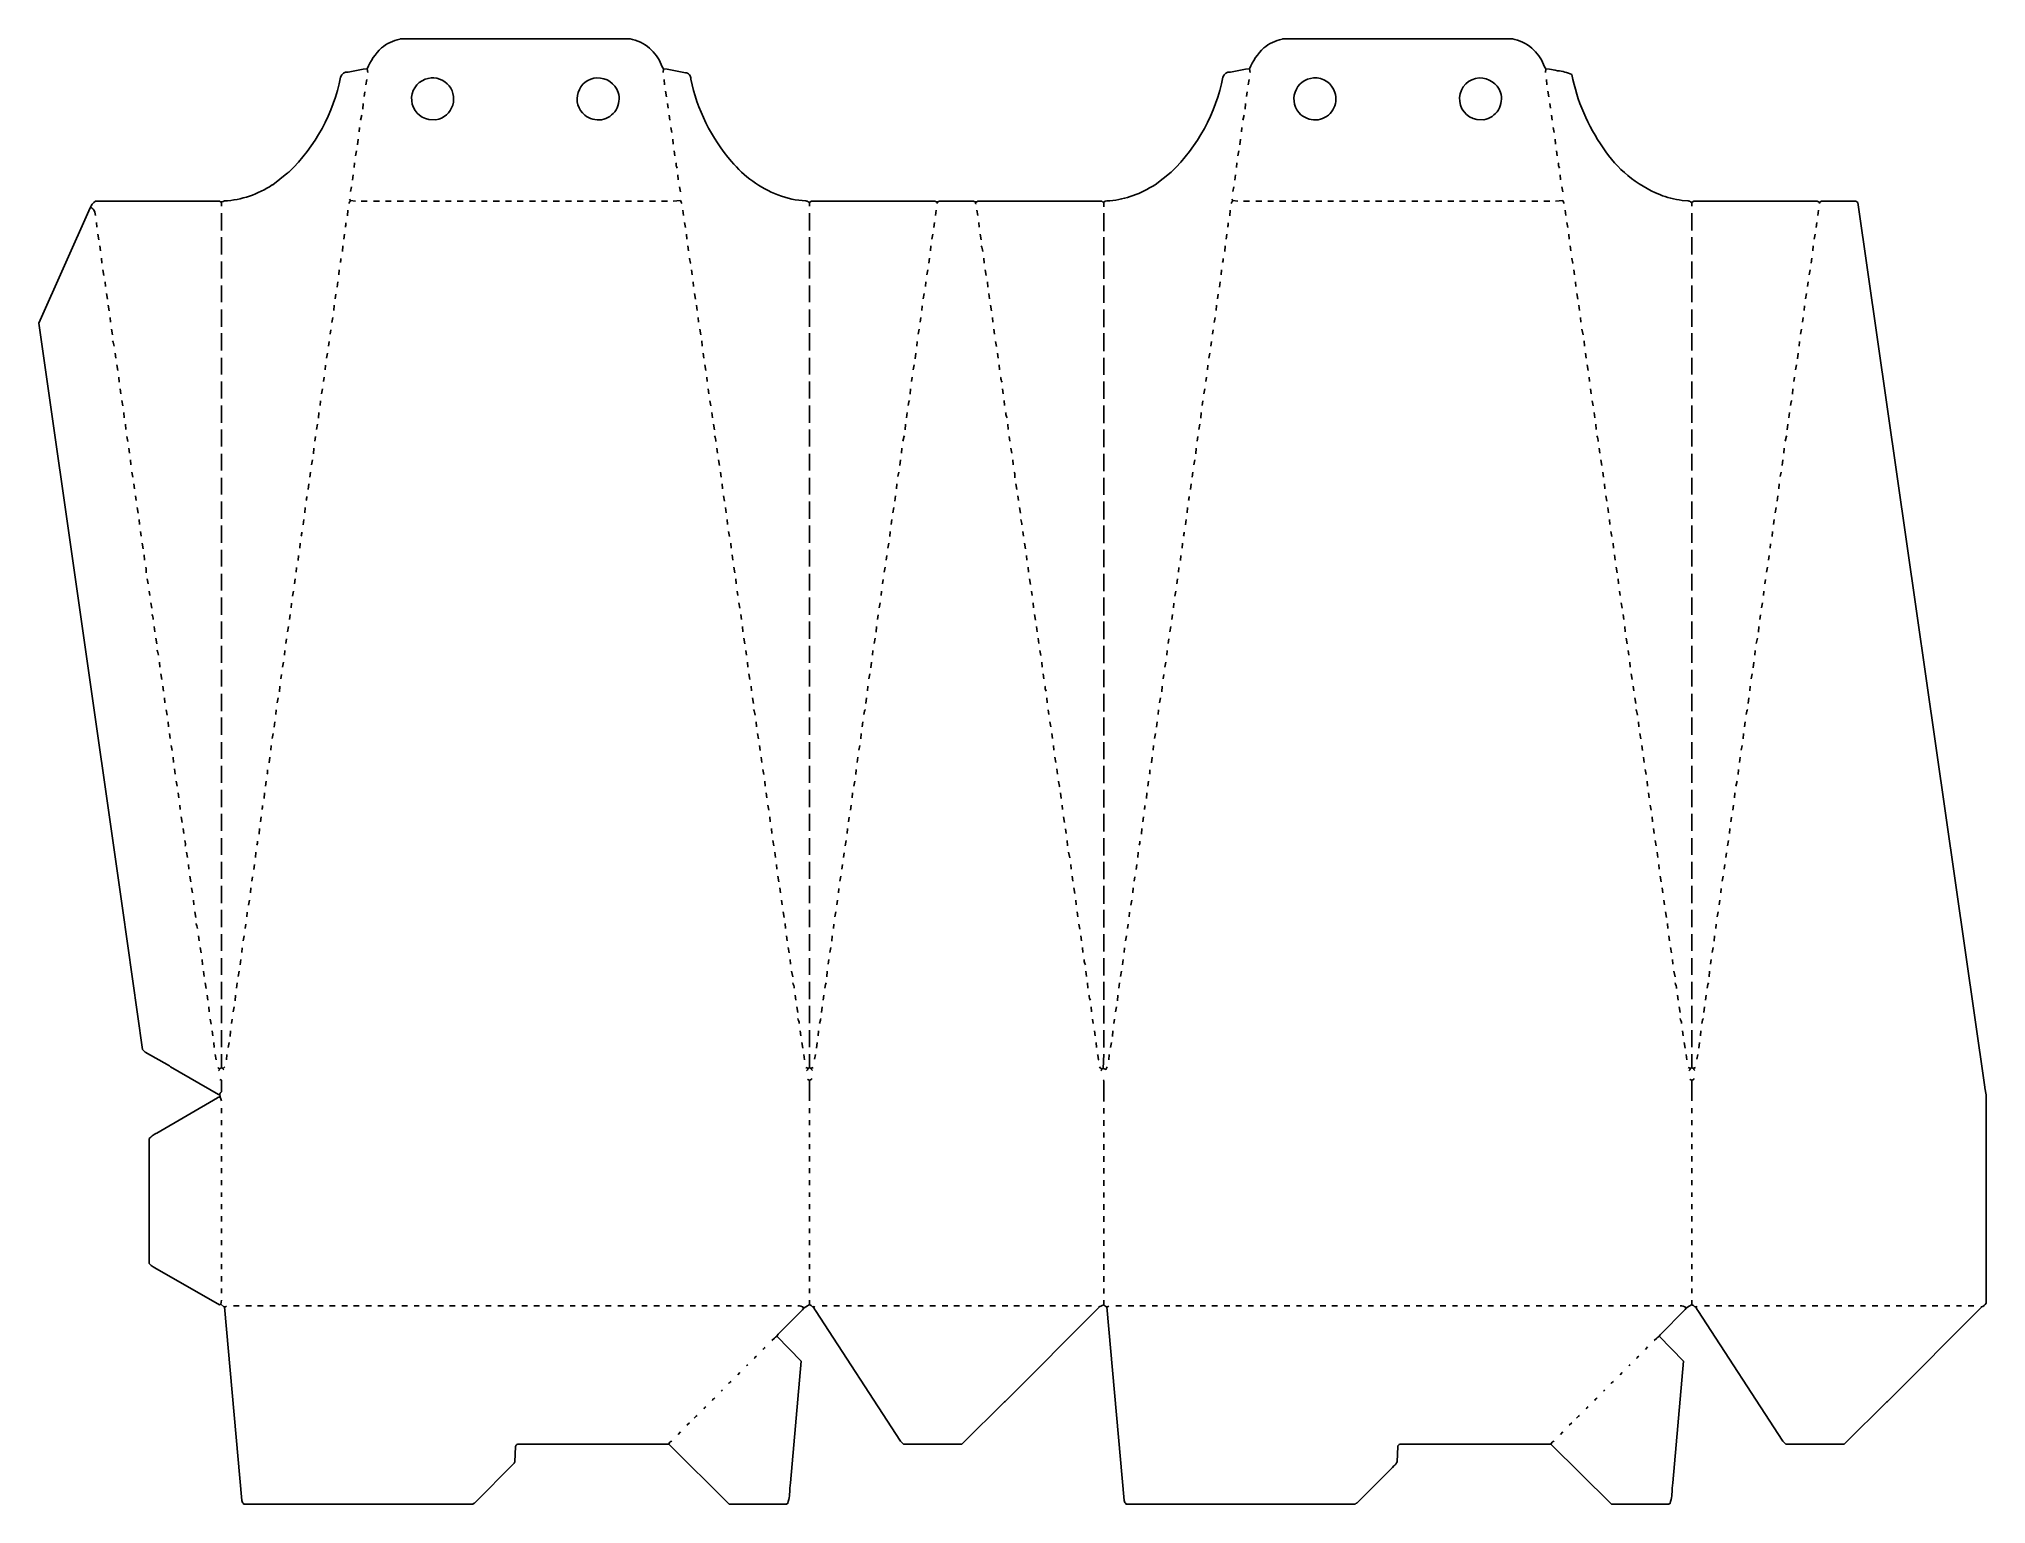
# Model space of a CAD drawing. Extents: x 384 to 4215, y 294 to 3176.
import ezdxf

# ---------------------------------------------------------------- set-up
doc = ezdxf.new("R2010")
doc.units = 0
doc.layers.get('0').update_dxf_attribs({"linetype": 'CONTINUOUS'})

msp = doc.modelspace()

# ---------------------------------------------------------------- linework, layer by layer
at = {"color": 7, "linetype": 'CONTINUOUS'}
for points in [[(1031, 3110), (1030, 3117, -0.114741), (1057.9, 3158.2, -0.137598), (1093.92308, 3175.38461), (1095, 3176), (1547, 3176), (1551.92308, 3174.61539, -0.146986), (1589.21681, 3154.24779, -0.117421), (1610.23077, 3121.15385), (1613, 3117), (1612, 3110)], [(2767, 3110), (2766, 3117, -0.114741), (2793.9, 3158.2, -0.137598), (2829.92308, 3175.38461), (2831, 3176), (3283, 3176), (3287.92308, 3174.61539, -0.146986), (3325.21681, 3154.24779, -0.117421), (3346.23077, 3121.15385), (3349, 3117), (3348, 3110)], [(743, 1087, 0.152736), (740, 1095, 0.166667), (740, 1099), (737.3, 1099.6), (643.15385, 1154.23077), (640.84615, 1155.76923), (593, 1183), (588, 1188), (548.42, 1466.06), (384, 2617), (485, 2844, -0.160667), (495, 2857), (739, 2857, 0.333696), (748.9, 2857.3, 0.130848), (843.1, 2888.8), (844, 2889), (872, 2911), (873, 2912, -0.115121), (875.9, 2914.2, 0.151789), (977.64706, 3101.08824, -0.370841), (992.07692, 3110.61539), (995.92308, 3111.38461), (1022.04878, 3116.56098), (1030, 3117)], [(1613, 3117), (1619.94615, 3116.56923), (1655.92308, 3109.61539, -0.420973), (1666.35294, 3097.08824, 0.125306), (1746.75294, 2934.78823, 0.126364), (1838.1, 2869.3, 0.083527), (1892.96471, 2857.54118, -0.117218), (1899, 2855), (1901, 2855), (1904, 2857), (2147, 2857), (2148.1, 2856.2, 0.374448), (2155, 2857), (2223, 2857), (2224.1, 2856.2, 0.374448), (2231, 2857), (2475, 2857, 0.120666), (2479, 2855), (2482.08824, 2856.64706), (2484.91176, 2857.35294, 0.13037), (2574, 2886, 0.129316), (2579.1, 2888.8), (2580, 2889), (2611.9, 2914.2, 0.151789), (2713.64706, 3101.08824, -0.370841), (2728.07692, 3110.61539), (2731.92308, 3111.38461), (2758.04878, 3116.56098), (2766, 3117)], [(3644, 682), (3646.23077, 677.15385), (3647.76923, 674.84615), (3815, 418), (3821, 412), (3936, 412), (3938.1, 413.8), (4020, 495), (4021, 496), (4205.8, 681.1), (4206, 682, 0.260468), (4215, 689), (4215, 1099), (4212.58, 1112.94), (4212.42, 1114.06), (3963, 2854), (3959, 2857), (3891, 2857), (3888, 2855, -0.191863), (3883, 2857), (3640, 2857), (3637, 2855), (3635, 2855, 0.126199), (3628.96471, 2857.54118), (3617.03529, 2858.45882, -0.064592), (3572.9, 2869.7, -0.15279), (3461.76, 2961.82, -0.104678), (3400, 3106, 0.079358), (3371.93243, 3113.5946), (3367.06757, 3114.4054), (3355.94615, 3116.56923), (3349, 3117)], [(1165, 3017, 1.104017), (1144.1, 3096.8, 0.761423), (1151.03097, 3017.4646), (1165, 3017)], [(1491, 3017, 0.448664), (1523.7, 3070.9, 0.326581), (1481.94, 3099.42, 0.684674), (1458, 3026, 0.192352), (1491, 3017)], [(2901, 3017, 0.458209), (2933.7, 3070.9, 0.341415), (2891.94, 3099.42, 0.660343), (2867, 3027, 0.208393), (2901, 3017)], [(3227, 3017, 0.448664), (3259.7, 3070.9, 0.322772), (3217.94, 3099.42, 0.888483), (3213.03097, 3017.4646), (3227, 3017)], [(1640, 2922, -0.192458), (1637.58, 2930.94), (1637, 2932)], [(3376, 2922, -0.192458), (3373.58, 2930.94), (3373, 2932)], [(495, 2829, 0.146298), (491, 2841)], [(994, 2852, -0.129316), (996.8, 2857.1), (997, 2858)], [(1649, 2852, 0.085094), (1646, 2858), (1632, 2857)], [(2227, 2851, 0.236068), (2227, 2855)], [(2730, 2852, -0.129316), (2732.8, 2857.1), (2733, 2858)], [(3385, 2852, 0.085094), (3382, 2858), (3368, 2857)], [(987, 2806, 0.063434), (988, 2814)], [(2723, 2806, 0.063434), (2724, 2814)], [(2241, 2758, 0.114653), (2238, 2769)], [(977, 2736, 0.063434), (978, 2744)], [(2713, 2736, 0.063434), (2714, 2744)], [(532, 2572, 0.09411), (529, 2582)], [(2279, 2501, -0.192458), (2276.58, 2509.94), (2276, 2511)], [(2094, 2455), (2095.42, 2461.94, -0.124558), (2097, 2465)], [(3830, 2455), (3831.42, 2461.94, -0.124558), (3833, 2465)], [(2289, 2431, -0.192458), (2286.58, 2439.94), (2286, 2441)], [(1716, 2384, 0.114653), (1713, 2395)], [(2084, 2385), (2085.42, 2391.94, -0.124558), (2087, 2395)], [(3452, 2384, 0.114653), (3449, 2395)], [(3820, 2385), (3821.42, 2391.94, -0.124558), (3823, 2395)], [(2304, 2313, 0.128479), (2303, 2324)], [(910, 2268, 0.063434), (911, 2276)], [(2646, 2268, 0.063434), (2647, 2276)], [(2318, 2220, 0.078284), (2316, 2231)], [(900, 2198, 0.063434), (901, 2206)], [(2636, 2198, 0.063434), (2637, 2206)], [(595, 2126, 0.128479), (594, 2137)], [(609, 2034, 0.09411), (606, 2044)], [(619, 1964, 0.09411), (616, 1974)], [(2366, 1893, -0.192458), (2363.58, 1901.94), (2363, 1903)], [(1793, 1846, 0.114653), (1790, 1857)], [(2007, 1847), (2008.42, 1853.94, -0.124558), (2010, 1857)], [(3529, 1846, 0.114653), (3526, 1857)], [(3743, 1847), (3744.42, 1853.94, -0.124558), (3746, 1857)], [(833, 1730, 0.063434), (834, 1738)], [(2569, 1730, 0.063434), (2570, 1738)], [(823, 1660, 0.063434), (824, 1668)], [(2559, 1660, 0.063434), (2560, 1668)], [(672, 1588, 0.128479), (671, 1599)], [(813, 1590, 0.063434), (814, 1598)], [(2549, 1590, 0.063434), (2550, 1598)], [(696, 1426, 0.09411), (693, 1436)], [(2443, 1355, -0.192458), (2440.58, 1363.94), (2440, 1365)], [(1870, 1309, 0.09411), (1867, 1319)], [(1930, 1309), (1931.42, 1315.94, -0.124558), (1933, 1319)], [(3606, 1308, 0.114653), (3603, 1319)], [(3666, 1309), (3667.42, 1315.94, -0.124558), (3669, 1319)], [(2453, 1285, -0.192458), (2450.58, 1293.94), (2450, 1295)], [(1880, 1239, 0.09411), (1877, 1249)], [(1920, 1239), (1921.42, 1245.94, -0.124558), (1923, 1249)], [(3616, 1239, 0.09411), (3613, 1249)], [(3656, 1239), (3657.42, 1245.94, -0.124558), (3659, 1249)], [(739, 1150), (743, 1152, 0.397428), (750, 1154)], [(1893, 1153, 0.344445), (1900, 1152, 0.344445), (1907, 1153)], [(1894, 1146, 0.15463), (1897, 1151)], [(2471, 1154, 0.532751), (2478, 1151), (2480.1, 1150.2, 0.134904), (2484, 1149, -0.165541), (2486, 1154)], [(2473, 1146, 0.245916), (2475, 1150)], [(3629, 1153, 0.344445), (3636, 1152, 0.344445), (3643, 1153)], [(3630, 1146, 0.15463), (3633, 1151)], [(740, 1099, -0.227221), (743, 1105), (743, 1128), (740, 1129)], [(1896, 1130, 0.591271), (1905, 1131)], [(3632, 1130, 0.591271), (3641, 1131)], [(753, 683), (751, 682), (748, 682), (742, 687), (739, 686), (611.9, 758.8), (608.84615, 760.76923, -0.115299), (601, 767), (601, 1013, -0.104974), (614.1, 1022.8), (616.1, 1023.8), (735, 1093), (736, 1094), (740, 1095)], [(1910, 683), (1909, 682), (1906, 682, 0.172405), (1900, 686), (1900, 695)], [(2489, 683, -0.407411), (2479, 686), (2479, 695)], [(3646, 683), (3645, 682), (3642, 682, 0.172405), (3636, 686), (3636, 695)], [(749, 682), (783.45082, 301.04098, 0.207993), (787, 294), (1238, 294), (1240.1, 295.8), (1241, 296), (1318.8, 374.1), (1320.51663, 377.01559), (1321.48337, 406.98441, -0.3222), (1326.00167, 411.50168), (1623, 412), (1740.9, 294.8), (1742, 294), (1855, 294), (1857.5, 295.5, 0.065799), (1861.54918, 325.04098), (1862.54918, 336.04098), (1884, 575), (1836, 624)], [(1826, 616), (1831, 620, -0.09902), (1836, 624), (1838.2, 627.9), (1886, 676), (1889, 680), (1889.9, 680.2), (1896, 684, -0.120666), (1900, 686)], [(1889, 680, 0.158719), (1877, 684)], [(2485, 682), (2519.45082, 301.04098, 0.207993), (2523, 294), (2974, 294), (2976, 296), (2977, 296), (3047, 366), (3050, 369, 0.085756), (3056.51663, 377.01559), (3057.48337, 406.98441, -0.347093), (3062.00167, 411.50168), (3359, 412), (3476.9, 294.8), (3478, 294), (3591, 294), (3593.5, 295.5, 0.065799), (3597.54918, 325.04098), (3598.54918, 336.04098), (3620, 575), (3572, 624)], [(3562, 616), (3567, 620, -0.09902), (3572, 624), (3573.8, 627.1), (3623, 677), (3625, 680), (3625.9, 680.2), (3631, 683), (3632, 684, -0.120666), (3636, 686)], [(3625, 680, 0.158719), (3613, 684)], [(1791, 580, 0.184026), (1793, 583), (1796, 585)], [(1809, 598, -0.175343), (1813, 602)], [(3527, 580, 0.184026), (3529, 583), (3532, 585)], [(1776, 566, -0.205258), (1779, 568)], [(3512, 566, -0.184026), (3515, 568)], [(1726, 516, -0.184026), (1729, 518)], [(1741, 531, -0.083767), (1746, 535)], [(3445, 498, -0.096496), (3450, 503)], [(3462, 516, -0.184026), (3465, 518)], [(3477, 531, -0.083767), (3482, 535)], [(1673, 463, -0.087559), (1679, 468)], [(1692, 481, -0.175343), (1696, 485)], [(3409, 463, -0.087559), (3415, 468)], [(3428, 481, -0.175343), (3432, 485)], [(1623, 412, -0.1943), (1629, 418)], [(3359, 412, -0.1943), (3365, 418)]]:
    msp.add_lwpolyline(points, format="xyb", dxfattribs=at)
for points in [[(1024, 3063), (1025, 3072)], [(1027, 3086), (1029, 3096)], [(1615, 3086), (1614, 3096)], [(1619, 3062), (1617, 3073)], [(2760, 3063), (2761, 3072)], [(2763, 3086), (2765, 3096)], [(3351, 3086), (3350, 3096)], [(3355, 3062), (3353, 3073)], [(1021, 3038), (1022, 3049)], [(1622, 3040), (1621, 3049)], [(2757, 3038), (2758, 3049)], [(3358, 3040), (3357, 3049)], [(1014, 2993), (1015, 3002)], [(1017, 3016), (1019, 3026)], [(1625, 3016), (1624, 3026)], [(1629, 2992), (1627, 3002)], [(2750, 2993), (2751, 3002)], [(2753, 3016), (2755, 3026)], [(3361, 3016), (3360, 3026)], [(3365, 2992), (3363, 3002)], [(1007, 2946), (1009, 2956)], [(1011, 2968), (1012, 2979)], [(1632, 2969), (1631, 2979)], [(1635, 2946), (1634, 2956)], [(2743, 2946), (2745, 2956)], [(2747, 2968), (2748, 2979)], [(3368, 2969), (3367, 2979)], [(3371, 2946), (3370, 2956)], [(1004, 2923), (1005, 2932)], [(2740, 2923), (2741, 2932)], [(997, 2876), (999, 2885)], [(1001, 2898), (1002, 2909)], [(1642, 2899), (1641, 2909)], [(1646, 2875), (1644, 2885)], [(2733, 2876), (2735, 2885)], [(2737, 2898), (2738, 2909)], [(3378, 2899), (3377, 2909)], [(3382, 2875), (3380, 2885)], [(489, 2843), (488, 2844), (485, 2844)], [(743, 2847), (743, 2855)], [(991, 2828), (992, 2839)], [(1007, 2857), (997, 2858), (995, 2861)], [(1018, 2857), (1030, 2857)], [(1042, 2857), (1054, 2857)], [(1066, 2857), (1077, 2857)], [(1089, 2857), (1101, 2857)], [(1113, 2857), (1125, 2857)], [(1136, 2857), (1148, 2857)], [(1160, 2857), (1172, 2857)], [(1184, 2857), (1195, 2857)], [(1207, 2857), (1219, 2857)], [(1231, 2857), (1243, 2857)], [(1255, 2857), (1266, 2857)], [(1278, 2857), (1290, 2857)], [(1302, 2857), (1314, 2857)], [(1325, 2857), (1337, 2857)], [(1349, 2857), (1361, 2857)], [(1373, 2857), (1384, 2857)], [(1396, 2857), (1408, 2857)], [(1420, 2857), (1432, 2857)], [(1443, 2857), (1455, 2857)], [(1467, 2857), (1479, 2857)], [(1491, 2857), (1503, 2857)], [(1514, 2857), (1526, 2857)], [(1538, 2857), (1550, 2857)], [(1562, 2857), (1573, 2857)], [(1585, 2857), (1597, 2857)], [(1609, 2857), (1621, 2857)], [(1652, 2829), (1651, 2839)], [(1900, 2847), (1900, 2855)], [(2148, 2829), (2149, 2839)], [(2151, 2852), (2151, 2855)], [(2231, 2829), (2229, 2839)], [(2479, 2846), (2479, 2855)], [(2727, 2828), (2728, 2839)], [(2743, 2857), (2733, 2858), (2731, 2861)], [(2754, 2857), (2766, 2857)], [(2778, 2857), (2790, 2857)], [(2802, 2857), (2813, 2857)], [(2825, 2857), (2837, 2857)], [(2849, 2857), (2861, 2857)], [(2872, 2857), (2884, 2857)], [(2896, 2857), (2908, 2857)], [(2920, 2857), (2931, 2857)], [(2943, 2857), (2955, 2857)], [(2967, 2857), (2979, 2857)], [(2991, 2857), (3002, 2857)], [(3014, 2857), (3026, 2857)], [(3038, 2857), (3050, 2857)], [(3061, 2857), (3073, 2857)], [(3085, 2857), (3097, 2857)], [(3109, 2857), (3120, 2857)], [(3132, 2857), (3144, 2857)], [(3156, 2857), (3168, 2857)], [(3179, 2857), (3191, 2857)], [(3203, 2857), (3215, 2857)], [(3227, 2857), (3239, 2857)], [(3250, 2857), (3262, 2857)], [(3274, 2857), (3286, 2857)], [(3298, 2857), (3309, 2857)], [(3321, 2857), (3333, 2857)], [(3345, 2857), (3357, 2857)], [(3388, 2829), (3387, 2839)], [(3636, 2847), (3636, 2855)], [(3884, 2829), (3885, 2839)], [(3887, 2852), (3887, 2855)], [(498, 2806), (497, 2815)], [(743, 2799), (743, 2833)], [(1656, 2805), (1654, 2815)], [(1900, 2799), (1900, 2833)], [(2145, 2805), (2146, 2815)], [(2234, 2806), (2233, 2815)], [(2479, 2798), (2479, 2833)], [(3392, 2805), (3390, 2815)], [(3636, 2799), (3636, 2833)], [(3881, 2805), (3882, 2815)], [(502, 2781), (500, 2792)], [(505, 2759), (504, 2769)], [(743, 2752), (743, 2786)], [(981, 2758), (982, 2769)], [(984, 2782), (985, 2792)], [(1659, 2782), (1658, 2792)], [(1662, 2759), (1661, 2769)], [(1900, 2752), (1900, 2786)], [(2138, 2759), (2139, 2769)], [(2141, 2782), (2143, 2792)], [(2238, 2781), (2236, 2792)], [(2479, 2751), (2479, 2786)], [(2717, 2758), (2718, 2769)], [(2720, 2782), (2721, 2792)], [(3395, 2782), (3394, 2792)], [(3398, 2759), (3397, 2769)], [(3636, 2752), (3636, 2786)], [(3874, 2759), (3875, 2769)], [(3877, 2782), (3879, 2792)], [(508, 2735), (507, 2745)], [(512, 2711), (510, 2722)], [(743, 2705), (743, 2738)], [(974, 2712), (975, 2722)], [(1665, 2734), (1666, 2735), (1664.2, 2744.1), (1664, 2745)], [(1669, 2712), (1668, 2722)], [(1900, 2705), (1900, 2738)], [(2131, 2712), (2133, 2722)], [(2135, 2735), (2136, 2745)], [(2244, 2735), (2243, 2745)], [(2248, 2711), (2246, 2722)], [(2479, 2704), (2479, 2738)], [(2710, 2712), (2711, 2722)], [(3401, 2734), (3402, 2735), (3400.2, 2744.1), (3400, 2745)], [(3405, 2712), (3404, 2722)], [(3636, 2705), (3636, 2738)], [(3867, 2712), (3869, 2722)], [(3871, 2735), (3872, 2745)], [(515, 2689), (514, 2698)], [(743, 2658), (743, 2691)], [(971, 2688), (972, 2698)], [(1672, 2689), (1671, 2698)], [(1900, 2658), (1900, 2691)], [(2128, 2689), (2129, 2698)], [(2251, 2688), (2250, 2698)], [(2479, 2657), (2479, 2691)], [(2707, 2688), (2708, 2698)], [(3408, 2689), (3407, 2698)], [(3636, 2658), (3636, 2691)], [(3864, 2689), (3865, 2698)], [(519, 2664), (517, 2675)], [(522, 2641), (520, 2652)], [(743, 2610), (743, 2644)], [(964, 2642), (965, 2652)], [(967, 2665), (968, 2674)], [(1676, 2664), (1674, 2675)], [(1679, 2642), (1678, 2652)], [(1900, 2610), (1900, 2644)], [(2121, 2642), (2122, 2651)], [(2124, 2665), (2126, 2675)], [(2254, 2665), (2253, 2675)], [(2258, 2641), (2256, 2652)], [(2479, 2609), (2479, 2644)], [(2700, 2642), (2701, 2652)], [(2703, 2665), (2704, 2674)], [(3412, 2664), (3410, 2675)], [(3415, 2642), (3414, 2652)], [(3636, 2610), (3636, 2644)], [(3857, 2642), (3858, 2651)], [(3860, 2665), (3862, 2675)], [(525, 2619), (524, 2628)], [(960, 2618), (962, 2628)], [(1682, 2619), (1681, 2628)], [(2118, 2619), (2119, 2628)], [(2261, 2619), (2260, 2628)], [(2696, 2618), (2698, 2628)], [(3418, 2619), (3417, 2628)], [(3854, 2619), (3855, 2628)], [(529, 2594), (527, 2605)], [(743, 2563), (743, 2597)], [(954, 2572), (955, 2581)], [(957, 2595), (958, 2604)], [(1686, 2594), (1684, 2605)], [(1689, 2572), (1688, 2582)], [(1900, 2563), (1900, 2597)], [(2111, 2572), (2112, 2581)], [(2114, 2595), (2116, 2605)], [(2264, 2595), (2263, 2605)], [(2268, 2571), (2266, 2581)], [(2479, 2562), (2479, 2597)], [(2690, 2572), (2691, 2581)], [(2693, 2595), (2694, 2604)], [(3422, 2594), (3420, 2605)], [(3425, 2572), (3424, 2582)], [(3636, 2563), (3636, 2597)], [(3847, 2572), (3848, 2581)], [(3850, 2595), (3852, 2605)], [(535, 2548), (534, 2558)], [(539, 2524), (537, 2535)], [(743, 2516), (743, 2549)], [(947, 2525), (948, 2534)], [(950, 2548), (952, 2558)], [(1692, 2548), (1691, 2558)], [(1696, 2524), (1694, 2535)], [(1900, 2516), (1900, 2549)], [(2104, 2525), (2106, 2535)], [(2108, 2547), (2109, 2558)], [(2271, 2548), (2270, 2558)], [(2274, 2525), (2273, 2535)], [(2479, 2515), (2479, 2549)], [(2683, 2525), (2684, 2534)], [(2686, 2548), (2688, 2558)], [(3428, 2548), (3427, 2558)], [(3432, 2524), (3430, 2535)], [(3636, 2516), (3636, 2549)], [(3840, 2525), (3842, 2535)], [(3844, 2547), (3845, 2558)], [(542, 2501), (541, 2511)], [(743, 2469), (743, 2502)], [(944, 2502), (945, 2511)], [(1699, 2502), (1698, 2511)], [(1900, 2469), (1900, 2502)], [(2101, 2502), (2102, 2511)], [(2479, 2468), (2479, 2502)], [(2680, 2502), (2681, 2511)], [(3435, 2502), (3434, 2511)], [(3636, 2469), (3636, 2502)], [(3837, 2502), (3838, 2511)], [(545, 2478), (544, 2488)], [(549, 2454), (547, 2465)], [(743, 2421), (743, 2455)], [(937, 2455), (938, 2464)], [(940, 2478), (942, 2488)], [(1702, 2478), (1701, 2488)], [(1706, 2454), (1704, 2464)], [(1900, 2421), (1900, 2455)], [(2098, 2477), (2099, 2488)], [(2281, 2478), (2280, 2488)], [(2284, 2455), (2283, 2465)], [(2479, 2420), (2479, 2455)], [(2673, 2455), (2674, 2464)], [(2676, 2478), (2678, 2488)], [(3438, 2478), (3437, 2488)], [(3442, 2454), (3440, 2464)], [(3636, 2421), (3636, 2455)], [(3834, 2477), (3835, 2488)], [(552, 2431), (551, 2441)], [(555, 2408), (554, 2418)], [(930, 2408), (932, 2418)], [(934, 2430), (935, 2441)], [(1709, 2431), (1708, 2441)], [(1713, 2407), (1711, 2418)], [(2088, 2407), (2089, 2418)], [(2091, 2431), (2092, 2441)], [(2291, 2408), (2290, 2418)], [(2666, 2408), (2668, 2418)], [(2670, 2430), (2671, 2441)], [(3445, 2431), (3444, 2441)], [(3448, 2408), (3447, 2418)], [(3824, 2407), (3825, 2418)], [(3827, 2431), (3828, 2441)], [(559, 2384), (557, 2394)], [(743, 2374), (743, 2408)], [(927, 2385), (928, 2394)], [(1900, 2374), (1900, 2408)], [(2294, 2385), (2293, 2394)], [(2479, 2373), (2479, 2408)], [(2663, 2385), (2664, 2394)], [(3636, 2374), (3636, 2408)], [(562, 2361), (561, 2371)], [(565, 2338), (564, 2348)], [(743, 2327), (743, 2360)], [(920, 2338), (922, 2348)], [(924, 2360), (925, 2371)], [(1719, 2361), (1718, 2371)], [(1723, 2337), (1721, 2348)], [(1900, 2327), (1900, 2360)], [(2078, 2337), (2079, 2348)], [(2081, 2361), (2082, 2371)], [(2298, 2361), (2296, 2371)], [(2301, 2338), (2300, 2348)], [(2479, 2326), (2479, 2360)], [(2656, 2338), (2658, 2348)], [(2660, 2360), (2661, 2371)], [(3455, 2361), (3454, 2371)], [(3459, 2337), (3457, 2348)], [(3636, 2327), (3636, 2360)], [(3814, 2337), (3815, 2348)], [(3817, 2361), (3818, 2371)], [(569, 2314), (567, 2324)], [(572, 2291), (571, 2301)], [(743, 2280), (743, 2313)], [(914, 2290), (915, 2301)], [(917, 2314), (918, 2324)], [(1726, 2314), (1725, 2324)], [(1729, 2291), (1728, 2301)], [(1900, 2280), (1900, 2313)], [(2071, 2291), (2072, 2301)], [(2074, 2315), (2076, 2324)], [(2308, 2290), (2306, 2301)], [(2479, 2279), (2479, 2313)], [(2650, 2290), (2651, 2301)], [(2653, 2314), (2654, 2324)], [(3462, 2314), (3461, 2324)], [(3465, 2291), (3464, 2301)], [(3636, 2280), (3636, 2313)], [(3807, 2291), (3808, 2301)], [(3810, 2315), (3812, 2324)], [(575, 2268), (574, 2277)], [(743, 2232), (743, 2266)], [(1733, 2267), (1731, 2277)], [(1900, 2232), (1900, 2266)], [(2068, 2267), (2069, 2277)], [(2311, 2268), (2310, 2277)], [(2479, 2231), (2479, 2266)], [(3469, 2267), (3467, 2277)], [(3636, 2232), (3636, 2266)], [(3804, 2267), (3805, 2277)], [(579, 2243), (577, 2254)], [(582, 2221), (581, 2231)], [(904, 2220), (905, 2231)], [(907, 2244), (908, 2254)], [(1736, 2244), (1735, 2254)], [(1739, 2221), (1738, 2231)], [(2061, 2221), (2062, 2231)], [(2064, 2244), (2066, 2254)], [(2315, 2243), (2313, 2254)], [(2640, 2220), (2641, 2231)], [(2643, 2244), (2644, 2254)], [(3472, 2244), (3471, 2254)], [(3475, 2221), (3474, 2231)], [(3797, 2221), (3798, 2231)], [(3800, 2244), (3802, 2254)], [(585, 2198), (584, 2207)], [(589, 2173), (587, 2184)], [(743, 2185), (743, 2219)], [(897, 2174), (898, 2184)], [(1743, 2197), (1741, 2207)], [(1746, 2174), (1745, 2184)], [(1900, 2185), (1900, 2219)], [(2054, 2174), (2056, 2184)], [(2058, 2197), (2059, 2207)], [(2321, 2198), (2320, 2207)], [(2325, 2173), (2323, 2184)], [(2479, 2184), (2479, 2219)], [(2633, 2174), (2634, 2184)], [(3479, 2197), (3477, 2207)], [(3482, 2174), (3481, 2184)], [(3636, 2185), (3636, 2219)], [(3794, 2197), (3795, 2207)], [(592, 2151), (591, 2161)], [(743, 2138), (743, 2171)], [(894, 2150), (895, 2160)], [(1749, 2151), (1748, 2161)], [(1900, 2138), (1900, 2171)], [(2051, 2151), (2052, 2160)], [(2328, 2151), (2327, 2160)], [(2479, 2137), (2479, 2171)], [(2630, 2150), (2631, 2160)], [(3485, 2151), (3484, 2161)], [(3636, 2138), (3636, 2171)], [(3787, 2151), (3788, 2160)], [(3790, 2174), (3791, 2183)], [(599, 2104), (597, 2114)], [(743, 2091), (743, 2124)], [(887, 2104), (888, 2114)], [(890, 2127), (891, 2136)], [(1753, 2126), (1751, 2137)], [(1756, 2104), (1755, 2114)], [(1900, 2091), (1900, 2124)], [(2044, 2104), (2045, 2113)], [(2047, 2127), (2049, 2137)], [(2331, 2127), (2330, 2137)], [(2335, 2103), (2333, 2114)], [(2479, 2090), (2479, 2124)], [(2623, 2104), (2624, 2114)], [(2626, 2127), (2627, 2136)], [(3489, 2126), (3487, 2137)], [(3492, 2104), (3491, 2114)], [(3636, 2091), (3636, 2124)], [(3780, 2104), (3781, 2113)], [(3783, 2127), (3785, 2137)], [(602, 2081), (601, 2090)], [(743, 2043), (743, 2077)], [(883, 2080), (885, 2090)], [(1759, 2081), (1758, 2090)], [(1900, 2043), (1900, 2077)], [(2041, 2081), (2042, 2090)], [(2338, 2081), (2337, 2090)], [(2479, 2042), (2479, 2077)], [(2619, 2080), (2621, 2090)], [(3495, 2081), (3494, 2090)], [(3636, 2043), (3636, 2077)], [(3777, 2081), (3778, 2090)], [(606, 2056), (604, 2067)], [(877, 2034), (878, 2044)], [(880, 2057), (881, 2066)], [(1763, 2056), (1761, 2067)], [(1766, 2034), (1765, 2044)], [(2034, 2034), (2035, 2043)], [(2037, 2057), (2039, 2067)], [(2341, 2057), (2340, 2067)], [(2345, 2033), (2343, 2044)], [(2613, 2034), (2614, 2044)], [(2616, 2057), (2617, 2066)], [(3499, 2056), (3497, 2067)], [(3502, 2034), (3501, 2044)], [(3770, 2034), (3771, 2043)], [(3773, 2057), (3775, 2067)], [(612, 2010), (611, 2020)], [(616, 1986), (614, 1997)], [(743, 1996), (743, 2030)], [(870, 1987), (871, 1996)], [(873, 2010), (875, 2020)], [(1769, 2010), (1768, 2020)], [(1773, 1986), (1771, 1997)], [(1900, 1996), (1900, 2030)], [(2027, 1987), (2029, 1997)], [(2031, 2009), (2032, 2020)], [(2348, 2010), (2347, 2020)], [(2351, 1987), (2350, 1997)], [(2479, 1995), (2479, 2030)], [(2606, 1987), (2607, 1996)], [(2609, 2010), (2611, 2020)], [(3505, 2010), (3504, 2020)], [(3509, 1986), (3507, 1997)], [(3636, 1996), (3636, 2030)], [(3763, 1987), (3765, 1997)], [(3767, 2009), (3768, 2020)], [(743, 1949), (743, 1982)], [(867, 1964), (868, 1973)], [(1776, 1964), (1775, 1973)], [(1900, 1949), (1900, 1982)], [(2024, 1964), (2025, 1973)], [(2355, 1963), (2353, 1973)], [(2479, 1948), (2479, 1982)], [(2603, 1964), (2604, 1973)], [(3512, 1964), (3511, 1973)], [(3636, 1949), (3636, 1982)], [(3760, 1964), (3761, 1973)], [(622, 1940), (621, 1950)], [(626, 1916), (624, 1927)], [(743, 1902), (743, 1935)], [(860, 1917), (861, 1926)], [(863, 1940), (865, 1950)], [(1779, 1940), (1778, 1950)], [(1783, 1916), (1781, 1927)], [(1900, 1902), (1900, 1935)], [(2017, 1917), (2019, 1927)], [(2021, 1939), (2022, 1950)], [(2358, 1940), (2357, 1950)], [(2361, 1917), (2360, 1927)], [(2479, 1901), (2479, 1935)], [(2596, 1917), (2597, 1926)], [(2599, 1940), (2601, 1950)], [(3515, 1940), (3514, 1950)], [(3519, 1916), (3517, 1927)], [(3636, 1902), (3636, 1935)], [(3753, 1917), (3755, 1927)], [(3757, 1939), (3758, 1950)], [(629, 1893), (628, 1903)], [(632, 1870), (631, 1880)], [(743, 1854), (743, 1888)], [(853, 1870), (855, 1880)], [(857, 1892), (858, 1903)], [(1786, 1894), (1785, 1903)], [(1790, 1869), (1788, 1880)], [(1900, 1854), (1900, 1888)], [(2011, 1869), (2012, 1880)], [(2014, 1894), (2015, 1903)], [(2368, 1870), (2367, 1880)], [(2479, 1853), (2479, 1888)], [(2589, 1870), (2591, 1880)], [(2593, 1892), (2594, 1903)], [(3522, 1894), (3521, 1903)], [(3526, 1869), (3524, 1880)], [(3636, 1854), (3636, 1888)], [(3747, 1869), (3748, 1880)], [(3750, 1894), (3751, 1903)], [(636, 1846), (634, 1856)], [(743, 1807), (743, 1841)], [(850, 1847), (851, 1856)], [(1900, 1807), (1900, 1841)], [(2371, 1847), (2370, 1856)], [(2479, 1806), (2479, 1841)], [(2586, 1847), (2587, 1856)], [(3636, 1807), (3636, 1841)], [(639, 1823), (638, 1833)], [(642, 1800), (641, 1810)], [(843, 1800), (845, 1810)], [(847, 1822), (848, 1833)], [(1796, 1823), (1795, 1833)], [(1800, 1799), (1798, 1810)], [(2001, 1799), (2002, 1810)], [(2004, 1823), (2005, 1833)], [(2375, 1823), (2373, 1833)], [(2378, 1800), (2377, 1810)], [(2579, 1800), (2581, 1810)], [(2583, 1822), (2584, 1833)], [(3532, 1823), (3531, 1833)], [(3536, 1799), (3534, 1810)], [(3737, 1799), (3738, 1810)], [(3740, 1823), (3741, 1833)], [(646, 1776), (644, 1786)], [(649, 1753), (648, 1763)], [(743, 1760), (743, 1793)], [(837, 1752), (838, 1763)], [(840, 1777), (841, 1786)], [(1803, 1776), (1802, 1786)], [(1806, 1753), (1805, 1763)], [(1900, 1760), (1900, 1793)], [(1994, 1753), (1995, 1763)], [(1997, 1777), (1999, 1786)], [(2381, 1777), (2380, 1786)], [(2385, 1753), (2383, 1763)], [(2479, 1759), (2479, 1793)], [(2573, 1752), (2574, 1763)], [(2576, 1777), (2577, 1786)], [(3539, 1776), (3538, 1786)], [(3542, 1753), (3541, 1763)], [(3636, 1760), (3636, 1793)], [(3730, 1753), (3731, 1763)], [(3733, 1777), (3735, 1786)], [(652, 1730), (651, 1740)], [(743, 1713), (743, 1746)], [(1810, 1729), (1808, 1739)], [(1900, 1713), (1900, 1746)], [(1991, 1729), (1992, 1739)], [(2388, 1730), (2387, 1740)], [(2479, 1712), (2479, 1746)], [(3546, 1729), (3544, 1739)], [(3636, 1713), (3636, 1746)], [(3727, 1729), (3728, 1739)], [(656, 1706), (654, 1716)], [(659, 1683), (658, 1693)], [(743, 1665), (743, 1699)], [(827, 1682), (828, 1693)], [(830, 1706), (831, 1716)], [(1813, 1706), (1812, 1716)], [(1816, 1683), (1815, 1693)], [(1900, 1665), (1900, 1699)], [(1984, 1683), (1985, 1693)], [(1987, 1706), (1989, 1716)], [(2391, 1705), (2392, 1706), (2390.2, 1715.1), (2390, 1716)], [(2395, 1682), (2394, 1693)], [(2479, 1664), (2479, 1699)], [(2563, 1682), (2564, 1693)], [(2566, 1706), (2567, 1716)], [(3549, 1706), (3548, 1716)], [(3552, 1683), (3551, 1693)], [(3636, 1665), (3636, 1699)], [(3720, 1683), (3721, 1693)], [(3723, 1706), (3725, 1716)], [(662, 1660), (661, 1669)], [(743, 1618), (743, 1652)], [(1820, 1659), (1818, 1669)], [(1900, 1618), (1900, 1652)], [(1981, 1659), (1982, 1669)], [(2398, 1660), (2397, 1669)], [(2479, 1617), (2479, 1652)], [(3556, 1659), (3554, 1669)], [(3636, 1618), (3636, 1652)], [(3717, 1659), (3718, 1669)], [(666, 1635), (664, 1646)], [(669, 1613), (668, 1623)], [(817, 1612), (818, 1623)], [(820, 1636), (821, 1646)], [(1823, 1636), (1822, 1646)], [(1826, 1613), (1825, 1623)], [(1974, 1613), (1975, 1623)], [(1977, 1636), (1978, 1645)], [(2402, 1635), (2400, 1646)], [(2405, 1613), (2404, 1622)], [(2553, 1612), (2554, 1623)], [(2556, 1636), (2557, 1646)], [(3559, 1636), (3558, 1646)], [(3562, 1613), (3561, 1623)], [(3710, 1613), (3711, 1623)], [(3713, 1636), (3714, 1645)], [(676, 1566), (674, 1576)], [(743, 1571), (743, 1604)], [(810, 1566), (811, 1576)], [(1830, 1589), (1828, 1599)], [(1833, 1566), (1832, 1576)], [(1900, 1571), (1900, 1604)], [(1967, 1566), (1968, 1575)], [(1970, 1589), (1972, 1599)], [(2408, 1589), (2407, 1599)], [(2412, 1565), (2410, 1576)], [(2479, 1570), (2479, 1604)], [(2546, 1566), (2547, 1576)], [(3566, 1589), (3564, 1599)], [(3569, 1566), (3568, 1576)], [(3636, 1571), (3636, 1604)], [(3703, 1566), (3704, 1575)], [(3706, 1589), (3708, 1599)], [(679, 1543), (678, 1552)], [(743, 1524), (743, 1557)], [(807, 1542), (808, 1552)], [(1836, 1543), (1835, 1552)], [(1900, 1524), (1900, 1557)], [(1964, 1543), (1965, 1552)], [(2415, 1543), (2414, 1552)], [(2479, 1523), (2479, 1557)], [(2543, 1542), (2544, 1552)], [(3572, 1543), (3571, 1552)], [(3636, 1524), (3636, 1557)], [(3700, 1543), (3701, 1552)], [(683, 1518), (681, 1529)], [(686, 1496), (684, 1506)], [(743, 1476), (743, 1510)], [(800, 1496), (801, 1506)], [(803, 1519), (804, 1528)], [(1840, 1518), (1838, 1529)], [(1843, 1496), (1842, 1506)], [(1900, 1476), (1900, 1510)], [(1957, 1496), (1958, 1505)], [(1960, 1519), (1962, 1529)], [(2418, 1519), (2417, 1529)], [(2422, 1495), (2420, 1506)], [(2479, 1475), (2479, 1510)], [(2536, 1496), (2537, 1506)], [(2539, 1519), (2540, 1528)], [(3576, 1518), (3574, 1529)], [(3579, 1496), (3578, 1506)], [(3636, 1476), (3636, 1510)], [(3693, 1496), (3694, 1505)], [(3696, 1519), (3698, 1529)], [(689, 1473), (688, 1482)], [(693, 1448), (691, 1459)], [(743, 1429), (743, 1463)], [(793, 1449), (794, 1458)], [(796, 1472), (798, 1482)], [(1846, 1473), (1845, 1482)], [(1850, 1448), (1848, 1459)], [(1900, 1429), (1900, 1463)], [(1950, 1449), (1952, 1459)], [(1954, 1473), (1955, 1482)], [(2425, 1473), (2424, 1482)], [(2428, 1449), (2427, 1459)], [(2479, 1428), (2479, 1463)], [(2529, 1449), (2530, 1458)], [(2532, 1472), (2534, 1482)], [(3582, 1473), (3581, 1482)], [(3586, 1448), (3584, 1459)], [(3636, 1429), (3636, 1463)], [(3686, 1449), (3688, 1459)], [(3690, 1473), (3691, 1482)], [(790, 1426), (791, 1435)], [(1853, 1426), (1852, 1436)], [(1947, 1426), (1948, 1435)], [(2432, 1425), (2430, 1435)], [(2526, 1426), (2527, 1435)], [(3589, 1426), (3588, 1436)], [(3683, 1426), (3684, 1435)], [(699, 1402), (698, 1412)], [(703, 1378), (701, 1389)], [(743, 1382), (743, 1415)], [(783, 1379), (784, 1388)], [(786, 1402), (788, 1412)], [(1856, 1402), (1855, 1412)], [(1860, 1378), (1858, 1389)], [(1900, 1382), (1900, 1415)], [(1940, 1379), (1942, 1389)], [(1944, 1401), (1945, 1412)], [(2435, 1402), (2434, 1412)], [(2438, 1379), (2437, 1389)], [(2479, 1381), (2479, 1415)], [(2519, 1379), (2520, 1388)], [(2522, 1402), (2524, 1412)], [(3592, 1402), (3591, 1412)], [(3596, 1378), (3594, 1389)], [(3636, 1382), (3636, 1415)], [(3676, 1379), (3678, 1389)], [(3680, 1401), (3681, 1412)], [(706, 1355), (705, 1365)], [(709, 1332), (708, 1342)], [(743, 1335), (743, 1368)], [(776, 1332), (778, 1342)], [(780, 1355), (781, 1365)], [(1863, 1356), (1862, 1365)], [(1867, 1331), (1865, 1342)], [(1900, 1335), (1900, 1368)], [(1934, 1331), (1935, 1342)], [(1937, 1356), (1938, 1365)], [(2445, 1332), (2444, 1342)], [(2479, 1334), (2479, 1368)], [(2512, 1332), (2514, 1342)], [(2516, 1355), (2517, 1365)], [(3599, 1356), (3598, 1365)], [(3603, 1331), (3601, 1342)], [(3636, 1335), (3636, 1368)], [(3670, 1331), (3671, 1342)], [(3673, 1356), (3674, 1365)], [(713, 1308), (711, 1319)], [(743, 1287), (743, 1321)], [(773, 1309), (774, 1319)], [(1900, 1287), (1900, 1321)], [(2448, 1309), (2447, 1319)], [(2479, 1286), (2479, 1321)], [(2509, 1309), (2510, 1319)], [(3636, 1287), (3636, 1321)], [(716, 1285), (715, 1295)], [(719, 1262), (718, 1272)], [(743, 1240), (743, 1274)], [(766, 1262), (768, 1272)], [(770, 1284), (771, 1295)], [(1873, 1285), (1872, 1295)], [(1877, 1261), (1875, 1272)], [(1900, 1240), (1900, 1274)], [(1924, 1261), (1925, 1272)], [(1927, 1285), (1928, 1295)], [(2455, 1262), (2454, 1272)], [(2479, 1239), (2479, 1274)], [(2502, 1262), (2504, 1272)], [(2506, 1284), (2507, 1295)], [(3609, 1285), (3608, 1295)], [(3613, 1261), (3611, 1272)], [(3636, 1240), (3636, 1274)], [(3660, 1261), (3661, 1272)], [(3663, 1285), (3664, 1295)], [(723, 1238), (721, 1248)], [(743, 1193), (743, 1226)], [(763, 1239), (764, 1248)], [(1900, 1193), (1900, 1226)], [(2458, 1239), (2457, 1248)], [(2479, 1192), (2479, 1226)], [(2499, 1239), (2500, 1248)], [(3636, 1193), (3636, 1226)], [(726, 1215), (725, 1225)], [(729, 1192), (728, 1202)], [(756, 1192), (758, 1202)], [(760, 1214), (761, 1225)], [(1883, 1215), (1882, 1225)], [(1887, 1191), (1885, 1202)], [(1914, 1191), (1915, 1202)], [(1917, 1215), (1918, 1225)], [(2462, 1215), (2461, 1225)], [(2465, 1192), (2464, 1202)], [(2492, 1192), (2494, 1202)], [(2496, 1214), (2497, 1225)], [(3619, 1215), (3618, 1225)], [(3623, 1191), (3621, 1202)], [(3650, 1191), (3651, 1202)], [(3653, 1215), (3654, 1225)], [(733, 1168), (731, 1178)], [(743, 1152), (743, 1179)], [(748, 1148), (746, 1150), (746, 1151)], [(753, 1168), (754, 1178)], [(1890, 1168), (1889, 1178)], [(1900, 1152), (1900, 1179)], [(1906, 1147), (1904, 1149), (1904, 1151)], [(1910, 1169), (1912, 1178)], [(2468, 1167), (2469, 1168), (2467.2, 1177.1), (2467, 1178)], [(2478, 1151), (2479, 1179)], [(2489, 1168), (2490, 1178)], [(3626, 1168), (3625, 1178)], [(3636, 1152), (3636, 1179)], [(3642, 1147), (3640, 1149), (3640, 1151)], [(3646, 1169), (3648, 1178)], [(1900, 1087), (1900, 1128)], [(2479, 1086), (2479, 1127), (2478, 1128)], [(3636, 1087), (3636, 1128)], [(743, 1063), (743, 1073)], [(1900, 1063), (1900, 1073)], [(2479, 1062), (2479, 1073)], [(3636, 1063), (3636, 1073)], [(743, 1039), (743, 1049)], [(1900, 1039), (1900, 1049)], [(2479, 1038), (2479, 1049)], [(3636, 1039), (3636, 1049)], [(743, 1016), (743, 1025)], [(743, 992), (743, 1002)], [(1900, 1016), (1900, 1025)], [(1900, 992), (1900, 1002)], [(2479, 1015), (2479, 1025)], [(2479, 991), (2479, 1002)], [(3636, 1016), (3636, 1025)], [(3636, 992), (3636, 1002)], [(743, 968), (743, 978)], [(1900, 968), (1900, 978)], [(2479, 967), (2479, 978)], [(3636, 968), (3636, 978)], [(743, 945), (743, 955)], [(743, 921), (743, 931)], [(1900, 945), (1900, 955)], [(1900, 921), (1900, 931)], [(2479, 944), (2479, 955)], [(2479, 920), (2479, 931)], [(3636, 945), (3636, 955)], [(3636, 921), (3636, 931)], [(743, 898), (743, 907)], [(743, 874), (743, 884)], [(1900, 898), (1900, 907)], [(1900, 874), (1900, 884)], [(2479, 897), (2479, 907)], [(2479, 873), (2479, 884)], [(3636, 898), (3636, 907)], [(3636, 874), (3636, 884)], [(743, 850), (743, 860)], [(1900, 850), (1900, 860)], [(2479, 849), (2479, 860)], [(3636, 850), (3636, 860)], [(743, 827), (743, 836)], [(743, 803), (743, 813)], [(1900, 827), (1900, 836)], [(1900, 803), (1900, 813)], [(2479, 826), (2479, 836)], [(2479, 802), (2479, 813)], [(3636, 827), (3636, 836)], [(3636, 803), (3636, 813)], [(743, 779), (743, 789)], [(1900, 779), (1900, 789)], [(2479, 778), (2479, 789)], [(3636, 779), (3636, 789)], [(743, 756), (743, 766)], [(743, 732), (743, 742)], [(1900, 756), (1900, 766)], [(1900, 732), (1900, 742)], [(2479, 755), (2479, 766)], [(2479, 731), (2479, 742)], [(3636, 756), (3636, 766)], [(3636, 732), (3636, 742)], [(742, 687), (743, 695)], [(743, 709), (743, 718)], [(1900, 709), (1900, 718)], [(2479, 708), (2479, 718)], [(3636, 709), (3636, 718)], [(767, 684), (778, 684)], [(791, 684), (802, 684)], [(814, 684), (825, 684)], [(838, 684), (849, 684)], [(862, 684), (873, 684)], [(885, 684), (896, 684)], [(909, 684), (920, 684)], [(933, 684), (943, 684)], [(956, 684), (967, 684)], [(980, 684), (991, 684)], [(1003, 684), (1014, 684)], [(1027, 684), (1038, 684)], [(1051, 684), (1061, 684)], [(1074, 684), (1085, 684)], [(1098, 684), (1109, 684)], [(1122, 684), (1132, 684)], [(1145, 684), (1156, 684)], [(1169, 684), (1180, 684)], [(1192, 684), (1203, 684)], [(1216, 684), (1227, 684)], [(1240, 684), (1250, 684)], [(1263, 684), (1274, 684)], [(1287, 684), (1298, 684)], [(1310, 684), (1321, 684)], [(1334, 684), (1345, 684)], [(1358, 684), (1369, 684)], [(1381, 684), (1392, 684)], [(1405, 684), (1416, 684)], [(1429, 684), (1439, 684)], [(1452, 684), (1463, 684)], [(1476, 684), (1487, 684)], [(1499, 684), (1510, 684)], [(1523, 684), (1534, 684)], [(1547, 684), (1557, 684)], [(1570, 684), (1581, 684)], [(1594, 684), (1605, 684)], [(1618, 684), (1628, 684)], [(1641, 684), (1652, 684)], [(1665, 684), (1676, 684)], [(1688, 684), (1699, 684)], [(1712, 684), (1723, 684)], [(1736, 684), (1746, 684)], [(1759, 684), (1770, 684)], [(1783, 684), (1794, 684)], [(1806, 684), (1817, 684)], [(1830, 684), (1841, 684)], [(1854, 684), (1865, 684)], [(1908, 682), (1910.23077, 677.15385), (1911.76923, 674.84615), (2079, 418), (2085, 412), (2200, 412), (2202.1, 413.8), (2284, 495), (2285, 496), (2469.8, 681.1), (2470, 682), (2479, 686)], [(1925, 684), (1935, 684)], [(1948, 684), (1959, 684)], [(1972, 684), (1983, 684)], [(1995, 684), (2006, 684)], [(2019, 684), (2030, 684)], [(2043, 684), (2053, 684)], [(2066, 684), (2077, 684)], [(2090, 684), (2101, 684)], [(2114, 684), (2124, 684)], [(2137, 684), (2148, 684)], [(2161, 684), (2172, 684)], [(2184, 684), (2195, 684)], [(2208, 684), (2219, 684)], [(2232, 684), (2242, 684)], [(2255, 684), (2266, 684)], [(2279, 684), (2290, 684)], [(2302, 684), (2313, 684)], [(2326, 684), (2337, 684)], [(2350, 684), (2361, 684)], [(2373, 684), (2384, 684)], [(2397, 684), (2408, 684)], [(2421, 684), (2431, 684)], [(2444, 684), (2455, 684)], [(2503, 684), (2514, 684)], [(2527, 684), (2538, 684)], [(2550, 684), (2561, 684)], [(2574, 684), (2585, 684)], [(2598, 684), (2609, 684)], [(2621, 684), (2632, 684)], [(2645, 684), (2656, 684)], [(2669, 684), (2679, 684)], [(2692, 684), (2703, 684)], [(2716, 684), (2727, 684)], [(2739, 684), (2750, 684)], [(2763, 684), (2774, 684)], [(2787, 684), (2797, 684)], [(2810, 684), (2821, 684)], [(2834, 684), (2845, 684)], [(2858, 684), (2868, 684)], [(2881, 684), (2892, 684)], [(2905, 684), (2916, 684)], [(2928, 684), (2939, 684)], [(2952, 684), (2963, 684)], [(2976, 684), (2986, 684)], [(2999, 684), (3010, 684)], [(3023, 684), (3034, 684)], [(3046, 684), (3057, 684)], [(3070, 684), (3081, 684)], [(3094, 684), (3105, 684)], [(3117, 684), (3128, 684)], [(3141, 684), (3152, 684)], [(3165, 684), (3175, 684)], [(3188, 684), (3199, 684)], [(3212, 684), (3223, 684)], [(3235, 684), (3246, 684)], [(3259, 684), (3270, 684)], [(3283, 684), (3293, 684)], [(3306, 684), (3317, 684)], [(3330, 684), (3341, 684)], [(3354, 684), (3364, 684)], [(3377, 684), (3388, 684)], [(3401, 684), (3412, 684)], [(3424, 684), (3435, 684)], [(3448, 684), (3459, 684)], [(3472, 684), (3482, 684)], [(3495, 684), (3506, 684)], [(3519, 684), (3530, 684)], [(3542, 684), (3553, 684)], [(3566, 684), (3577, 684)], [(3590, 684), (3601, 684)], [(3661, 684), (3671, 684)], [(3684, 684), (3695, 684)], [(3708, 684), (3719, 684)], [(3731, 684), (3742, 684)], [(3755, 684), (3766, 684)], [(3779, 684), (3789, 684)], [(3802, 684), (3813, 684)], [(3826, 684), (3837, 684)], [(3850, 684), (3860, 684)], [(3873, 684), (3884, 684)], [(3897, 684), (3908, 684)], [(3920, 684), (3931, 684)], [(3944, 684), (3955, 684)], [(3968, 684), (3978, 684)], [(3991, 684), (4002, 684)], [(4015, 684), (4026, 684)], [(4038, 684), (4049, 684)], [(4062, 684), (4073, 684)], [(4086, 684), (4097, 684)], [(4109, 684), (4120, 684)], [(4133, 684), (4144, 684)], [(4157, 684), (4167, 684)], [(4180, 684), (4191, 684)], [(3545, 598), (3549, 603)], [(1759, 548), (1763, 553)], [(3495, 548), (3499, 553)], [(1709, 498), (1710, 500), (1711.9, 501.2), (1714, 503)], [(1642, 431), (1646, 436)], [(1659, 449), (1664, 454)], [(3378, 431), (3382, 436)], [(3395, 449), (3400, 454)]]:
    msp.add_lwpolyline(points, dxfattribs=at)
at = {"color": 254, "linetype": 'CONTINUOUS'}
msp.add_lwpolyline([(491, 2841), (489, 2843)], dxfattribs=at)
at = {"color": 19, "linetype": 'CONTINUOUS'}
msp.add_lwpolyline([(737, 1146, 0.245916), (739, 1150, -0.226662), (736, 1153)], format="xyb", dxfattribs=at)

doc.saveas('drawing.dxf')
